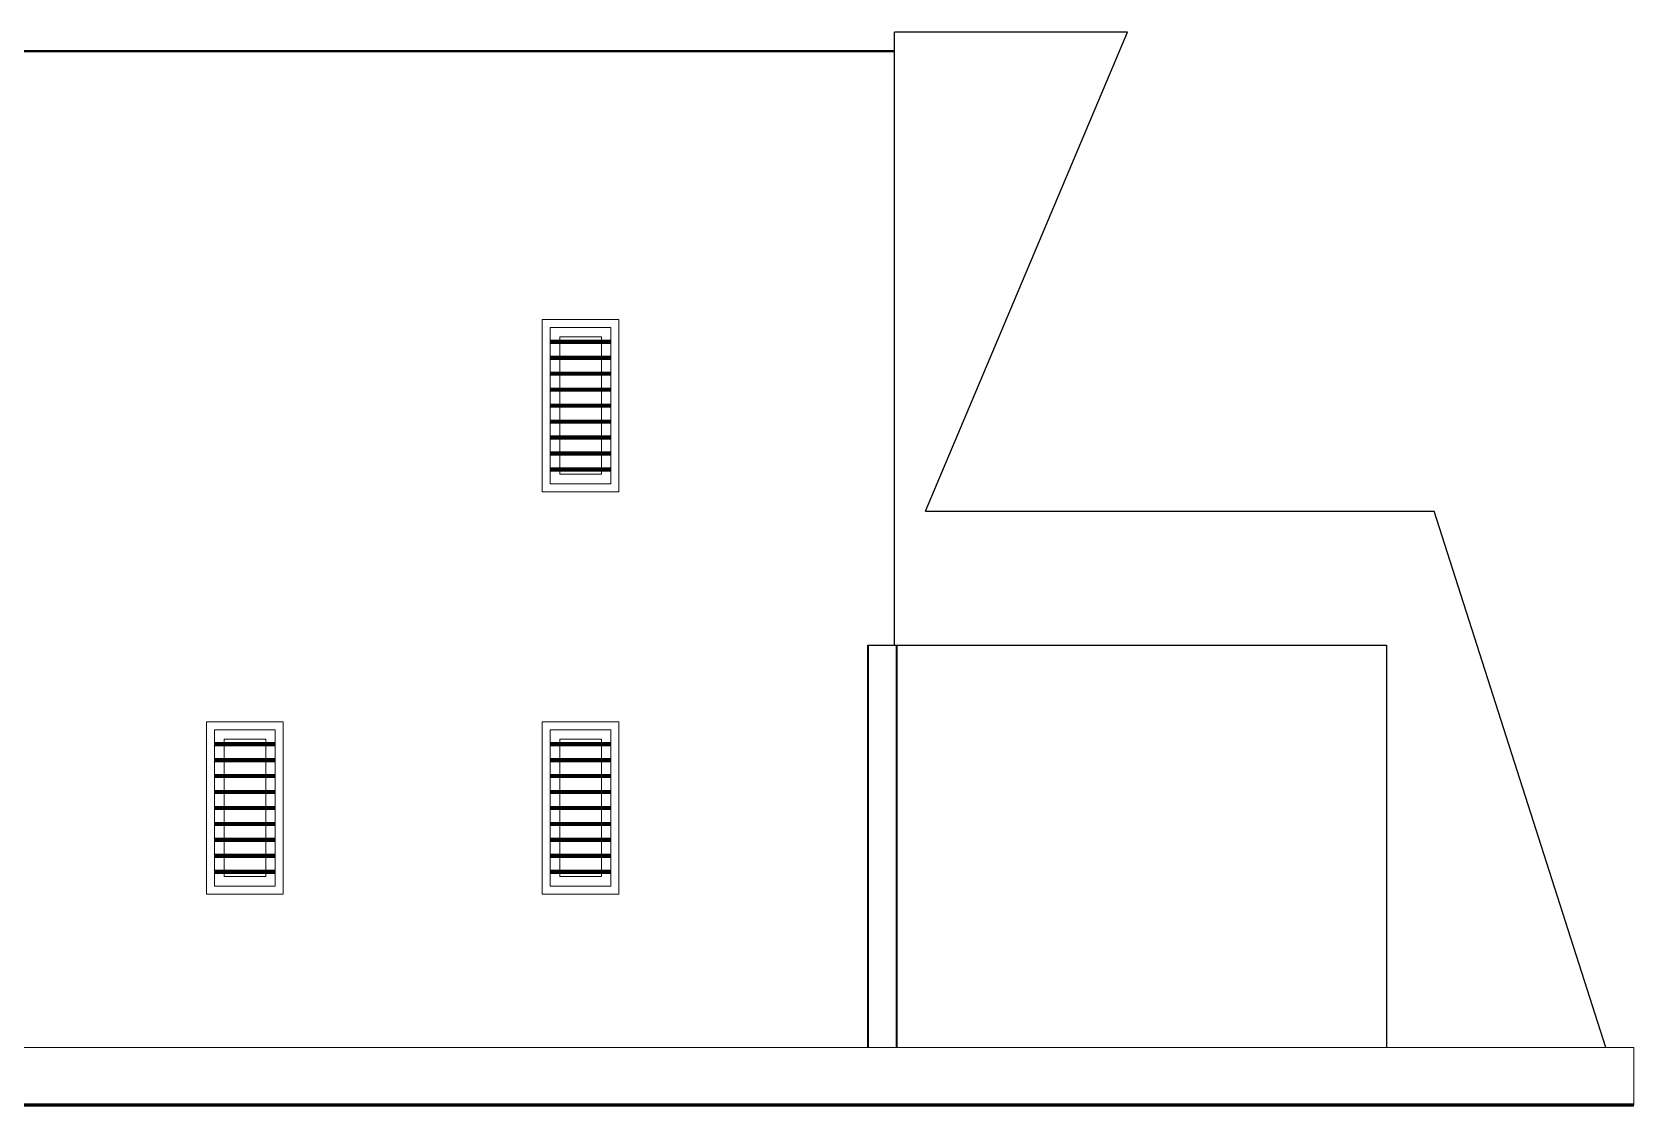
# Model space of a CAD drawing. Header units: inches. Extents: x 3365147 to 3374664, y 1380917 to 1384908.
# Drawn here: x 3369523 to 3370025, y 1381769 to 1382105 of the extents above; entities that cross this region are included whole.
import ezdxf

# ---------------------------------------------------------------- set-up
doc = ezdxf.new("R2010")
doc.units = ezdxf.units.IN
doc.header["$LTSCALE"] = 18
doc.header["$MEASUREMENT"] = 0
doc.linetypes.add('CONTINOUS', pattern=[0])
for name, color, linetype, lineweight in [('ELEVATION-00_BC', 241, 'Continuous', 60), ('ELEVATION-01_BC', 6, 'Continuous', 40), ('ELEVATION-02_BC', 5, 'Continuous', 35), ('ELEVATION-04_BC', 2, 'Continuous', 25), ('GRILL-00_BC', 150, 'CONTINOUS', 18), ('GRILL-HATCH_BC', 252, 'CONTINOUS', 5), ('STEPS-HANDRAIL-00_BC', 3, 'Continuous', 18), ('WINDOWS-00_BC', 30, 'Continuous', 18), ('WINDOWS-SHUTTER_BC', 40, 'Continuous', 9)]:
    doc.layers.add(name, color=color, linetype=linetype, lineweight=lineweight)

msp = doc.modelspace()

# ---------------------------------------------------------------- hatches: boundary and pattern name
at = {"layer": 'GRILL-HATCH_BC', "transparency": 33554687}
h = msp.add_hatch(dxfattribs=at)
h.set_pattern_fill('ANSI31', color=256, angle=-90)
h.set_pattern_definition([(315, (-3035.98972, 774.24764), (0.0883883476483, 0.0883883476483), [])])
h.paths.add_polyline_path([(3369685.10445, 1382008.05187), (3369685.10445, 1382007.05187), (3369704.10445, 1382007.05187), (3369704.10445, 1382008.05187)])
h = msp.add_hatch(dxfattribs=at)
h.set_pattern_fill('ANSI31', color=256, angle=-90)
h.set_pattern_definition([(315, (-3035.98972, 769.24764), (0.0883883476483, 0.0883883476483), [])])
h.paths.add_polyline_path([(3369685.10445, 1382003.05187), (3369685.10445, 1382002.05187), (3369704.10445, 1382002.05187), (3369704.10445, 1382003.05187)])
h = msp.add_hatch(dxfattribs=at)
h.set_pattern_fill('ANSI31', color=256, angle=-90)
h.set_pattern_definition([(315, (-3035.98972, 764.24764), (0.0883883476483, 0.0883883476483), [])])
h.paths.add_polyline_path([(3369685.10445, 1381998.05187), (3369685.10445, 1381997.05187), (3369704.10445, 1381997.05187), (3369704.10445, 1381998.05187)])
h = msp.add_hatch(dxfattribs=at)
h.set_pattern_fill('ANSI31', color=256, angle=-90)
h.set_pattern_definition([(315, (-3035.98972, 759.24764), (0.0883883476483, 0.0883883476483), [])])
h.paths.add_polyline_path([(3369685.10445, 1381993.05187), (3369685.10445, 1381992.05187), (3369704.10445, 1381992.05187), (3369704.10445, 1381993.05187)])
h = msp.add_hatch(dxfattribs=at)
h.set_pattern_fill('ANSI31', color=256, angle=-90)
h.set_pattern_definition([(315, (-3035.98972, 754.24764), (0.0883883476483, 0.0883883476483), [])])
h.paths.add_polyline_path([(3369685.10445, 1381988.05187), (3369685.10445, 1381987.05187), (3369704.10445, 1381987.05187), (3369704.10445, 1381988.05187)])
h = msp.add_hatch(dxfattribs=at)
h.set_pattern_fill('ANSI31', color=256, angle=-90)
h.set_pattern_definition([(315, (-3035.98972, 749.24764), (0.0883883476483, 0.0883883476483), [])])
h.paths.add_polyline_path([(3369685.10445, 1381983.05187), (3369685.10445, 1381982.05187), (3369704.10445, 1381982.05187), (3369704.10445, 1381983.05187)])
h = msp.add_hatch(dxfattribs=at)
h.set_pattern_fill('ANSI31', color=256, angle=-90)
h.set_pattern_definition([(315, (-3035.98972, 744.24764), (0.0883883476483, 0.0883883476483), [])])
h.paths.add_polyline_path([(3369685.10445, 1381978.05187), (3369685.10445, 1381977.05187), (3369704.10445, 1381977.05187), (3369704.10445, 1381978.05187)])
h = msp.add_hatch(dxfattribs=at)
h.set_pattern_fill('ANSI31', color=256, angle=-90)
h.set_pattern_definition([(315, (-3035.98972, 739.24764), (0.0883883476483, 0.0883883476483), [])])
h.paths.add_polyline_path([(3369685.10445, 1381973.05187), (3369685.10445, 1381972.05187), (3369704.10445, 1381972.05187), (3369704.10445, 1381973.05187)])
h = msp.add_hatch(dxfattribs=at)
h.set_pattern_fill('ANSI31', color=256, angle=-90)
h.set_pattern_definition([(315, (-3035.98972, 734.24764), (0.0883883476483, 0.0883883476483), [])])
h.paths.add_polyline_path([(3369685.10445, 1381968.05187), (3369685.10445, 1381967.05187), (3369704.10445, 1381967.05187), (3369704.10445, 1381968.05187)])
h = msp.add_hatch(dxfattribs=at)
h.set_pattern_fill('ANSI31', color=256, angle=-90)
h.set_pattern_definition([(315, (-3141.15655, 648.24764), (0.0883883476483, 0.0883883476483), [])])
h.paths.add_polyline_path([(3369579.93762, 1381882.05187), (3369579.93762, 1381881.05187), (3369598.93762, 1381881.05187), (3369598.93762, 1381882.05187)])
h = msp.add_hatch(dxfattribs=at)
h.set_pattern_fill('ANSI31', color=256, angle=-90)
h.set_pattern_definition([(315, (-3035.98972, 648.24764), (0.0883883476483, 0.0883883476483), [])])
h.paths.add_polyline_path([(3369685.10445, 1381882.05187), (3369685.10445, 1381881.05187), (3369704.10445, 1381881.05187), (3369704.10445, 1381882.05187)])
h = msp.add_hatch(dxfattribs=at)
h.set_pattern_fill('ANSI31', color=256, angle=-90)
h.set_pattern_definition([(315, (-3141.15655, 643.24764), (0.0883883476483, 0.0883883476483), [])])
h.paths.add_polyline_path([(3369579.93762, 1381877.05187), (3369579.93762, 1381876.05187), (3369598.93762, 1381876.05187), (3369598.93762, 1381877.05187)])
h = msp.add_hatch(dxfattribs=at)
h.set_pattern_fill('ANSI31', color=256, angle=-90)
h.set_pattern_definition([(315, (-3035.98972, 643.24764), (0.0883883476483, 0.0883883476483), [])])
h.paths.add_polyline_path([(3369685.10445, 1381877.05187), (3369685.10445, 1381876.05187), (3369704.10445, 1381876.05187), (3369704.10445, 1381877.05187)])
h = msp.add_hatch(dxfattribs=at)
h.set_pattern_fill('ANSI31', color=256, angle=-90)
h.set_pattern_definition([(315, (-3141.15655, 638.24764), (0.0883883476483, 0.0883883476483), [])])
h.paths.add_polyline_path([(3369579.93762, 1381872.05187), (3369579.93762, 1381871.05187), (3369598.93762, 1381871.05187), (3369598.93762, 1381872.05187)])
h = msp.add_hatch(dxfattribs=at)
h.set_pattern_fill('ANSI31', color=256, angle=-90)
h.set_pattern_definition([(315, (-3035.98972, 638.24764), (0.0883883476483, 0.0883883476483), [])])
h.paths.add_polyline_path([(3369685.10445, 1381872.05187), (3369685.10445, 1381871.05187), (3369704.10445, 1381871.05187), (3369704.10445, 1381872.05187)])
h = msp.add_hatch(dxfattribs=at)
h.set_pattern_fill('ANSI31', color=256, angle=-90)
h.set_pattern_definition([(315, (-3141.15655, 633.24764), (0.0883883476483, 0.0883883476483), [])])
h.paths.add_polyline_path([(3369579.93762, 1381867.05187), (3369579.93762, 1381866.05187), (3369598.93762, 1381866.05187), (3369598.93762, 1381867.05187)])
h = msp.add_hatch(dxfattribs=at)
h.set_pattern_fill('ANSI31', color=256, angle=-90)
h.set_pattern_definition([(315, (-3035.98972, 633.24764), (0.0883883476483, 0.0883883476483), [])])
h.paths.add_polyline_path([(3369685.10445, 1381867.05187), (3369685.10445, 1381866.05187), (3369704.10445, 1381866.05187), (3369704.10445, 1381867.05187)])
h = msp.add_hatch(dxfattribs=at)
h.set_pattern_fill('ANSI31', color=256, angle=-90)
h.set_pattern_definition([(315, (-3141.15655, 628.24764), (0.0883883476483, 0.0883883476483), [])])
h.paths.add_polyline_path([(3369579.93762, 1381862.05187), (3369579.93762, 1381861.05187), (3369598.93762, 1381861.05187), (3369598.93762, 1381862.05187)])
h = msp.add_hatch(dxfattribs=at)
h.set_pattern_fill('ANSI31', color=256, angle=-90)
h.set_pattern_definition([(315, (-3035.98972, 628.24764), (0.0883883476483, 0.0883883476483), [])])
h.paths.add_polyline_path([(3369685.10445, 1381862.05187), (3369685.10445, 1381861.05187), (3369704.10445, 1381861.05187), (3369704.10445, 1381862.05187)])
h = msp.add_hatch(dxfattribs=at)
h.set_pattern_fill('ANSI31', color=256, angle=-90)
h.set_pattern_definition([(315, (-3141.15655, 623.24764), (0.0883883476483, 0.0883883476483), [])])
h.paths.add_polyline_path([(3369579.93762, 1381857.05187), (3369579.93762, 1381856.05187), (3369598.93762, 1381856.05187), (3369598.93762, 1381857.05187)])
h = msp.add_hatch(dxfattribs=at)
h.set_pattern_fill('ANSI31', color=256, angle=-90)
h.set_pattern_definition([(315, (-3035.98972, 623.24764), (0.0883883476483, 0.0883883476483), [])])
h.paths.add_polyline_path([(3369685.10445, 1381857.05187), (3369685.10445, 1381856.05187), (3369704.10445, 1381856.05187), (3369704.10445, 1381857.05187)])
h = msp.add_hatch(dxfattribs=at)
h.set_pattern_fill('ANSI31', color=256, angle=-90)
h.set_pattern_definition([(315, (-3141.15655, 618.24764), (0.0883883476483, 0.0883883476483), [])])
h.paths.add_polyline_path([(3369579.93762, 1381852.05187), (3369579.93762, 1381851.05187), (3369598.93762, 1381851.05187), (3369598.93762, 1381852.05187)])
h = msp.add_hatch(dxfattribs=at)
h.set_pattern_fill('ANSI31', color=256, angle=-90)
h.set_pattern_definition([(315, (-3035.98972, 618.24764), (0.0883883476483, 0.0883883476483), [])])
h.paths.add_polyline_path([(3369685.10445, 1381852.05187), (3369685.10445, 1381851.05187), (3369704.10445, 1381851.05187), (3369704.10445, 1381852.05187)])
h = msp.add_hatch(dxfattribs=at)
h.set_pattern_fill('ANSI31', color=256, angle=-90)
h.set_pattern_definition([(315, (-3141.15655, 613.24764), (0.0883883476483, 0.0883883476483), [])])
h.paths.add_polyline_path([(3369579.93762, 1381847.05187), (3369579.93762, 1381846.05187), (3369598.93762, 1381846.05187), (3369598.93762, 1381847.05187)])
h = msp.add_hatch(dxfattribs=at)
h.set_pattern_fill('ANSI31', color=256, angle=-90)
h.set_pattern_definition([(315, (-3035.98972, 613.24764), (0.0883883476483, 0.0883883476483), [])])
h.paths.add_polyline_path([(3369685.10445, 1381847.05187), (3369685.10445, 1381846.05187), (3369704.10445, 1381846.05187), (3369704.10445, 1381847.05187)])
h = msp.add_hatch(dxfattribs=at)
h.set_pattern_fill('ANSI31', color=256, angle=-90)
h.set_pattern_definition([(315, (-3141.15655, 608.24764), (0.0883883476483, 0.0883883476483), [])])
h.paths.add_polyline_path([(3369579.93762, 1381842.05187), (3369579.93762, 1381841.05187), (3369598.93762, 1381841.05187), (3369598.93762, 1381842.05187)])
h = msp.add_hatch(dxfattribs=at)
h.set_pattern_fill('ANSI31', color=256, angle=-90)
h.set_pattern_definition([(315, (-3035.98972, 608.24764), (0.0883883476483, 0.0883883476483), [])])
h.paths.add_polyline_path([(3369685.10445, 1381842.05187), (3369685.10445, 1381841.05187), (3369704.10445, 1381841.05187), (3369704.10445, 1381842.05187)])

# ---------------------------------------------------------------- linework, layer by layer
at = {"layer": 'ELEVATION-00_BC', "transparency": 33554687}
msp.add_line((3368895.45251, 1381768.55187), (3370024.6429, 1381768.55187), dxfattribs=at)
at = {"layer": 'ELEVATION-01_BC', "transparency": 33554687}
msp.add_line((3369372.94086, 1382098.55187), (3369792.95202, 1382098.55187), dxfattribs=at)
at = {"layer": 'ELEVATION-02_BC', "transparency": 33554687}
for p, q in [((3369784.59363, 1381912.55187), (3369784.59363, 1381786.55187)), ((3369793.59363, 1381912.55187), (3369793.59363, 1381786.55187))]:
    msp.add_line(p, q, dxfattribs=at)
at = {"layer": 'ELEVATION-04_BC', "transparency": 33554687}
for p, q in [((3369865.94665, 1382104.55187), (3369792.95202, 1382104.55187)), ((3369792.95202, 1381912.55187), (3369792.95202, 1382104.55187)), ((3369802.6654, 1381954.55187), (3369865.94665, 1382104.55187)), ((3369802.6654, 1381954.55187), (3369962.09304, 1381954.55187)), ((3370015.85304, 1381786.55187), (3369962.09304, 1381954.55187)), ((3369784.59363, 1381912.55187), (3369947.09304, 1381912.55187)), ((3369947.09304, 1381912.55187), (3369947.09304, 1381786.55187))]:
    msp.add_line(p, q, dxfattribs=at)
at = {"layer": 'GRILL-00_BC', "transparency": 33554687}
for points in [[(3369685.10445, 1382008.05187), (3369704.10445, 1382008.05187), (3369704.10445, 1382007.05187), (3369685.10445, 1382007.05187)], [(3369685.10445, 1382003.05187), (3369704.10445, 1382003.05187), (3369704.10445, 1382002.05187), (3369685.10445, 1382002.05187)], [(3369685.10445, 1381998.05187), (3369704.10445, 1381998.05187), (3369704.10445, 1381997.05187), (3369685.10445, 1381997.05187)], [(3369685.10445, 1381993.05187), (3369704.10445, 1381993.05187), (3369704.10445, 1381992.05187), (3369685.10445, 1381992.05187)], [(3369685.10445, 1381988.05187), (3369704.10445, 1381988.05187), (3369704.10445, 1381987.05187), (3369685.10445, 1381987.05187)], [(3369685.10445, 1381983.05187), (3369704.10445, 1381983.05187), (3369704.10445, 1381982.05187), (3369685.10445, 1381982.05187)], [(3369685.10445, 1381978.05187), (3369704.10445, 1381978.05187), (3369704.10445, 1381977.05187), (3369685.10445, 1381977.05187)], [(3369685.10445, 1381973.05187), (3369704.10445, 1381973.05187), (3369704.10445, 1381972.05187), (3369685.10445, 1381972.05187)], [(3369685.10445, 1381968.05187), (3369704.10445, 1381968.05187), (3369704.10445, 1381967.05187), (3369685.10445, 1381967.05187)], [(3369579.93762, 1381882.05187), (3369598.93762, 1381882.05187), (3369598.93762, 1381881.05187), (3369579.93762, 1381881.05187)], [(3369685.10445, 1381882.05187), (3369704.10445, 1381882.05187), (3369704.10445, 1381881.05187), (3369685.10445, 1381881.05187)], [(3369579.93762, 1381877.05187), (3369598.93762, 1381877.05187), (3369598.93762, 1381876.05187), (3369579.93762, 1381876.05187)], [(3369685.10445, 1381877.05187), (3369704.10445, 1381877.05187), (3369704.10445, 1381876.05187), (3369685.10445, 1381876.05187)], [(3369579.93762, 1381872.05187), (3369598.93762, 1381872.05187), (3369598.93762, 1381871.05187), (3369579.93762, 1381871.05187)], [(3369685.10445, 1381872.05187), (3369704.10445, 1381872.05187), (3369704.10445, 1381871.05187), (3369685.10445, 1381871.05187)], [(3369579.93762, 1381867.05187), (3369598.93762, 1381867.05187), (3369598.93762, 1381866.05187), (3369579.93762, 1381866.05187)], [(3369685.10445, 1381867.05187), (3369704.10445, 1381867.05187), (3369704.10445, 1381866.05187), (3369685.10445, 1381866.05187)], [(3369579.93762, 1381862.05187), (3369598.93762, 1381862.05187), (3369598.93762, 1381861.05187), (3369579.93762, 1381861.05187)], [(3369685.10445, 1381862.05187), (3369704.10445, 1381862.05187), (3369704.10445, 1381861.05187), (3369685.10445, 1381861.05187)], [(3369579.93762, 1381857.05187), (3369598.93762, 1381857.05187), (3369598.93762, 1381856.05187), (3369579.93762, 1381856.05187)], [(3369685.10445, 1381857.05187), (3369704.10445, 1381857.05187), (3369704.10445, 1381856.05187), (3369685.10445, 1381856.05187)], [(3369579.93762, 1381852.05187), (3369598.93762, 1381852.05187), (3369598.93762, 1381851.05187), (3369579.93762, 1381851.05187)], [(3369685.10445, 1381852.05187), (3369704.10445, 1381852.05187), (3369704.10445, 1381851.05187), (3369685.10445, 1381851.05187)], [(3369579.93762, 1381847.05187), (3369598.93762, 1381847.05187), (3369598.93762, 1381846.05187), (3369579.93762, 1381846.05187)], [(3369685.10445, 1381847.05187), (3369704.10445, 1381847.05187), (3369704.10445, 1381846.05187), (3369685.10445, 1381846.05187)], [(3369579.93762, 1381842.05187), (3369598.93762, 1381842.05187), (3369598.93762, 1381841.05187), (3369579.93762, 1381841.05187)], [(3369685.10445, 1381842.05187), (3369704.10445, 1381842.05187), (3369704.10445, 1381841.05187), (3369685.10445, 1381841.05187)]]:
    msp.add_lwpolyline(points, close=True, dxfattribs=at)
at = {"layer": 'STEPS-HANDRAIL-00_BC'}
for p in [(3368895.45251, 1381786.55187), (3370024.6429, 1381768.55187)]:
    msp.add_line(p, (3370024.6429, 1381786.55187), dxfattribs=at)
at = {"layer": 'WINDOWS-00_BC', "transparency": 33554687}
for points in [[(3369682.60445, 1382014.55187), (3369706.60445, 1382014.55187), (3369706.60445, 1381960.55187), (3369682.60445, 1381960.55187)], [(3369685.10445, 1382012.05187), (3369704.10445, 1382012.05187), (3369704.10445, 1381963.05187), (3369685.10445, 1381963.05187)], [(3369577.43762, 1381888.55187), (3369601.43762, 1381888.55187), (3369601.43762, 1381834.55187), (3369577.43762, 1381834.55187)], [(3369682.60445, 1381888.55187), (3369706.60445, 1381888.55187), (3369706.60445, 1381834.55187), (3369682.60445, 1381834.55187)], [(3369579.93762, 1381886.05187), (3369598.93762, 1381886.05187), (3369598.93762, 1381837.05187), (3369579.93762, 1381837.05187)], [(3369685.10445, 1381886.05187), (3369704.10445, 1381886.05187), (3369704.10445, 1381837.05187), (3369685.10445, 1381837.05187)]]:
    msp.add_lwpolyline(points, close=True, dxfattribs=at)
at = {"layer": 'WINDOWS-SHUTTER_BC', "transparency": 33554687}
for points in [[(3369701.10445, 1381966.05187), (3369688.10445, 1381966.05187), (3369688.10445, 1382009.05187), (3369701.10445, 1382009.05187), (3369701.10445, 1381966.05187)], [(3369595.93762, 1381840.05187), (3369582.93762, 1381840.05187), (3369582.93762, 1381883.05187), (3369595.93762, 1381883.05187), (3369595.93762, 1381840.05187)], [(3369701.10445, 1381840.05187), (3369688.10445, 1381840.05187), (3369688.10445, 1381883.05187), (3369701.10445, 1381883.05187), (3369701.10445, 1381840.05187)]]:
    msp.add_lwpolyline(points, dxfattribs=at)

doc.saveas('drawing.dxf')
